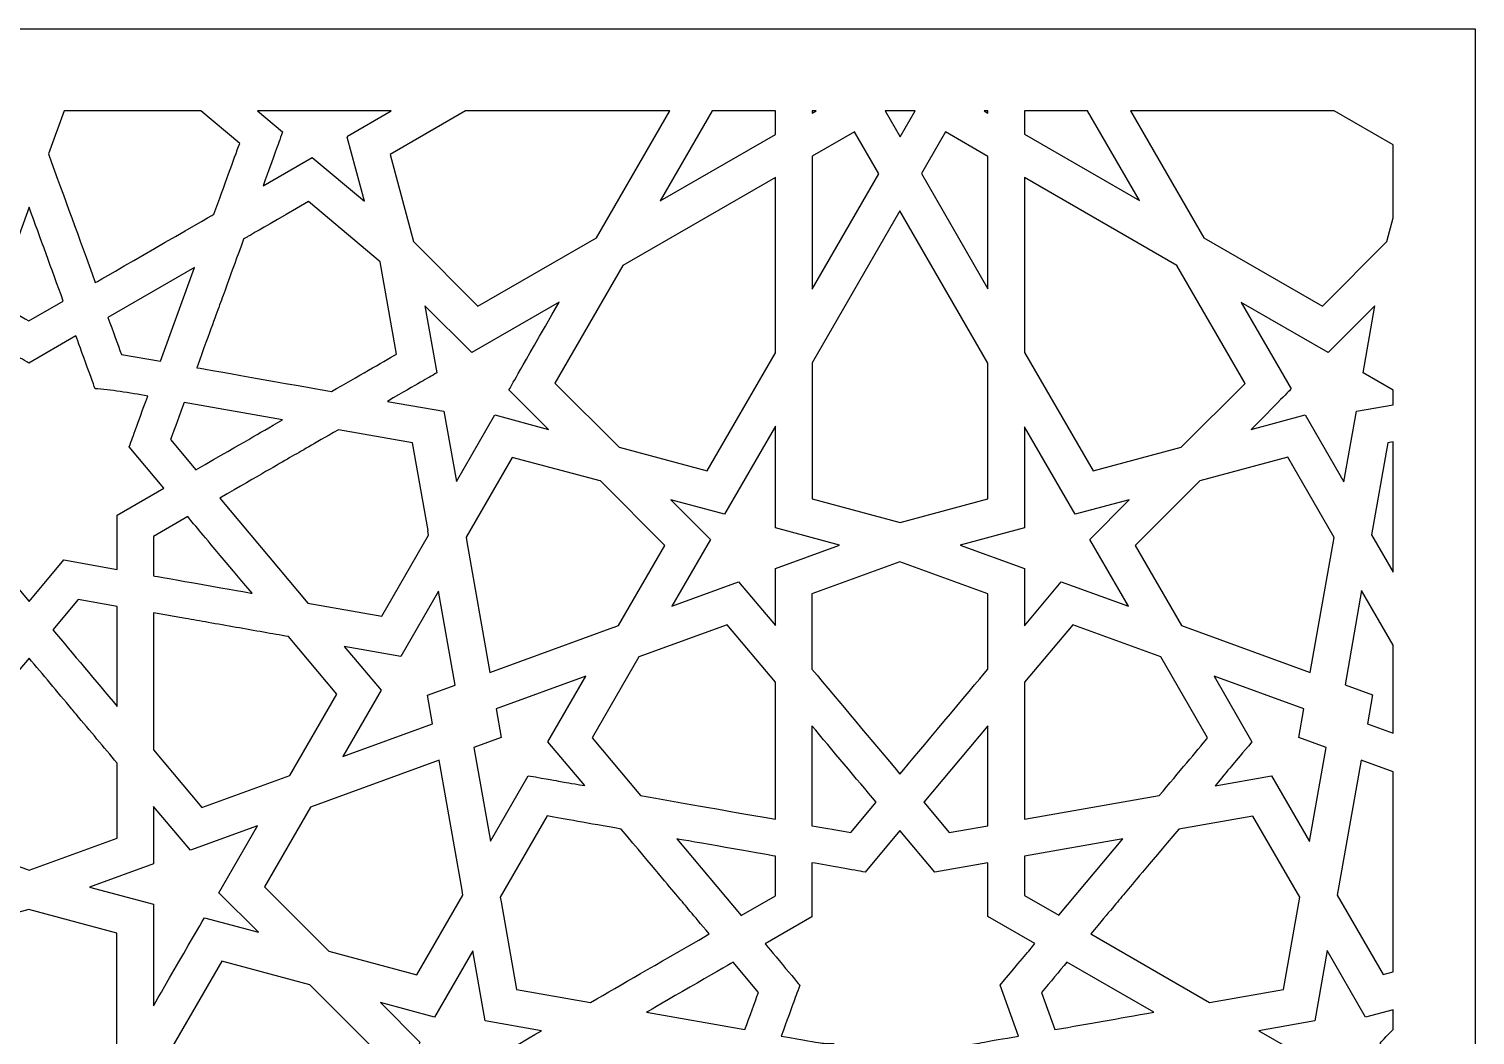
# Model space of a CAD drawing. Header units: millimetres. Extents: x -64 to 64, y -64 to 64.
# Drawn here: x 0 to 63.5, y 19.3 to 63.5 of the extents above; entities that cross this region are included whole.
import ezdxf

# ---------------------------------------------------------------- set-up
doc = ezdxf.new("R2010")
doc.units = ezdxf.units.MM
doc.header["$MEASUREMENT"] = 0
doc.layers.add('layer 1', color=7, linetype='Continuous')

msp = doc.modelspace()

# ---------------------------------------------------------------- linework, layer by layer
at = {"layer": 'layer 1', "color": 250}
for points, knots in [([(-63.5, 63.5), (-63.5, 63.5), (-63.5, -63.5), (-63.5, -63.5), (-63.5, -63.5), (-63.5, -63.5), (63.5, -63.5), (63.5, -63.5), (63.5, -63.5), (63.5, -63.5), (63.5, 63.5), (63.5, 63.5), (63.5, 63.5), (63.5, 63.5), (-63.5, 63.5), (-63.5, 63.5)], [0, 0, 0, 0, 0.2, 0.2, 0.2, 0.2, 0.4, 0.4, 0.4, 0.4, 0.6, 0.6, 0.6, 0.6, 1, 1, 1, 1]), ([(7.5276, 59.9003), (7.5276, 59.9003), (9.2361, 58.4666), (9.2361, 58.4666), (9.2361, 58.4666), (8.9757, 57.7494), (8.5721, 56.6431), (8.1044, 55.3604), (8.1044, 55.3604), (7.8744, 55.226), (3.1298, 52.4877), (2.8949, 52.3522), (2.8949, 52.3522), (2.1343, 54.4421), (1.5843, 55.9523), (0.8371, 58.008), (0.8371, 58.008), (0.8371, 58.008), (1.5254, 59.9003), (1.5254, 59.9003), (1.5254, 59.9003), (1.5254, 59.9003), (7.5276, 59.9003), (7.5276, 59.9003)], [0, 0, 0, 0, 0.1428571, 0.1428571, 0.1428571, 0.1428571, 0.2857143, 0.2857143, 0.2857143, 0.2857143, 0.4285714, 0.4285714, 0.4285714, 0.4285714, 0.5714286, 0.5714286, 0.5714286, 0.5714286, 0.7142857, 0.7142857, 0.7142857, 0.7142857, 1, 1, 1, 1]), ([(15.8923, 59.9003), (15.8923, 59.9003), (13.9728, 58.7922), (13.9728, 58.7922), (13.9728, 58.7922), (13.9728, 58.7922), (13.982, 58.7583), (13.982, 58.7583), (13.982, 58.7583), (13.982, 58.7583), (13.9619, 58.747), (13.9619, 58.747), (13.9619, 58.747), (13.9619, 58.747), (14.7165, 55.9336), (14.7165, 55.9336), (14.7165, 55.9336), (14.7165, 55.9336), (12.4255, 57.8549), (12.4255, 57.8549), (12.4255, 57.8549), (12.4255, 57.8549), (10.2612, 56.606), (10.2612, 56.606), (10.2612, 56.606), (10.7939, 58.0686), (10.8761, 58.2965), (11.1206, 58.9735), (11.1206, 58.9735), (11.1206, 58.9735), (10.0161, 59.9003), (10.0161, 59.9003), (10.0161, 59.9003), (10.0161, 59.9003), (15.8923, 59.9003), (15.8923, 59.9003)], [0, 0, 0, 0, 0.1, 0.1, 0.1, 0.1, 0.2, 0.2, 0.2, 0.2, 0.3, 0.3, 0.3, 0.3, 0.4, 0.4, 0.4, 0.4, 0.5, 0.5, 0.5, 0.5, 0.6, 0.6, 0.6, 0.6, 0.7, 0.7, 0.7, 0.7, 0.8, 0.8, 0.8, 0.8, 1, 1, 1, 1]), ([(28.1273, 59.9003), (28.1273, 59.9003), (24.9093, 54.3267), (24.9093, 54.3267), (24.9093, 54.3267), (24.9093, 54.3267), (19.7041, 51.3218), (19.7041, 51.3218), (19.7041, 51.3218), (19.7041, 51.3218), (16.8741, 54.1532), (16.8741, 54.1532), (16.8741, 54.1532), (16.8741, 54.1532), (15.8457, 57.9868), (15.8457, 57.9868), (15.8457, 57.9868), (15.8457, 57.9868), (19.1604, 59.9003), (19.1604, 59.9003), (19.1604, 59.9003), (19.1604, 59.9003), (28.1273, 59.9003), (28.1273, 59.9003)], [0, 0, 0, 0, 0.1428571, 0.1428571, 0.1428571, 0.1428571, 0.2857143, 0.2857143, 0.2857143, 0.2857143, 0.4285714, 0.4285714, 0.4285714, 0.4285714, 0.5714286, 0.5714286, 0.5714286, 0.5714286, 0.7142857, 0.7142857, 0.7142857, 0.7142857, 1, 1, 1, 1]), ([(32.7695, 59.9003), (32.7695, 59.9003), (32.7695, 58.8641), (32.7695, 58.8641), (32.7695, 58.8641), (32.7695, 58.8641), (27.7033, 55.9396), (27.7033, 55.9396), (27.7033, 55.9396), (27.7033, 55.9396), (29.99, 59.9003), (29.99, 59.9003), (29.99, 59.9003), (29.99, 59.9003), (32.7695, 59.9003), (32.7695, 59.9003)], [0, 0, 0, 0, 0.2, 0.2, 0.2, 0.2, 0.4, 0.4, 0.4, 0.4, 0.6, 0.6, 0.6, 0.6, 1, 1, 1, 1]), ([(34.5648, 59.9003), (34.5648, 59.9003), (34.3807, 59.7941), (34.3807, 59.7941), (34.3807, 59.7941), (34.3807, 59.7941), (34.3807, 59.9003), (34.3807, 59.9003), (34.3807, 59.9003), (34.3807, 59.9003), (34.5648, 59.9003), (34.5648, 59.9003)], [0, 0, 0, 0, 0.25, 0.25, 0.25, 0.25, 0.5, 0.5, 0.5, 0.5, 1, 1, 1, 1]), ([(38.9068, 59.9003), (38.9068, 59.9003), (38.2478, 58.759), (38.2478, 58.759), (38.2478, 58.759), (38.2478, 58.759), (37.5888, 59.9003), (37.5888, 59.9003), (37.5888, 59.9003), (37.5888, 59.9003), (38.9068, 59.9003), (38.9068, 59.9003)], [0, 0, 0, 0, 0.25, 0.25, 0.25, 0.25, 0.5, 0.5, 0.5, 0.5, 1, 1, 1, 1]), ([(42.1044, 59.9003), (42.1044, 59.9003), (42.1044, 59.8004), (42.1044, 59.8004), (42.1044, 59.8004), (42.1044, 59.8004), (41.9308, 59.9003), (41.9308, 59.9003), (41.9308, 59.9003), (41.9308, 59.9003), (42.1044, 59.9003), (42.1044, 59.9003)], [0, 0, 0, 0, 0.25, 0.25, 0.25, 0.25, 0.5, 0.5, 0.5, 0.5, 1, 1, 1, 1]), ([(46.4834, 59.9003), (46.4834, 59.9003), (48.7592, 55.9587), (48.7592, 55.9587), (48.7592, 55.9587), (48.7592, 55.9587), (43.7155, 58.8705), (43.7155, 58.8705), (43.7155, 58.8705), (43.7155, 58.8705), (43.7155, 59.9003), (43.7155, 59.9003), (43.7155, 59.9003), (43.7155, 59.9003), (46.4834, 59.9003), (46.4834, 59.9003)], [0, 0, 0, 0, 0.2, 0.2, 0.2, 0.2, 0.4, 0.4, 0.4, 0.4, 0.6, 0.6, 0.6, 0.6, 1, 1, 1, 1]), ([(59.9006, 55.1921), (59.9006, 55.1921), (59.6219, 54.1532), (59.6219, 54.1532), (59.6219, 54.1532), (59.6219, 54.1532), (56.7919, 51.3218), (56.7919, 51.3218), (56.7919, 51.3218), (56.7919, 51.3218), (51.5863, 54.3267), (51.5863, 54.3267), (51.5863, 54.3267), (51.5863, 54.3267), (48.3687, 59.9003), (48.3687, 59.9003), (48.3687, 59.9003), (48.3687, 59.9003), (57.313, 59.9003), (57.313, 59.9003), (57.313, 59.9003), (57.313, 59.9003), (59.9006, 58.4069), (59.9006, 58.4069), (59.9006, 58.4069), (59.9006, 58.4069), (59.9006, 55.1921), (59.9006, 55.1921)], [0, 0, 0, 0, 0.125, 0.125, 0.125, 0.125, 0.25, 0.25, 0.25, 0.25, 0.375, 0.375, 0.375, 0.375, 0.5, 0.5, 0.5, 0.5, 0.625, 0.625, 0.625, 0.625, 0.75, 0.75, 0.75, 0.75, 1, 1, 1, 1]), ([(37.3052, 57.1267), (37.3052, 57.1267), (34.3807, 52.0605), (34.3807, 52.0605), (34.3807, 52.0605), (34.3807, 52.0605), (34.3807, 57.9074), (34.3807, 57.9074), (34.3807, 57.9074), (34.3807, 57.9074), (36.2359, 58.9781), (36.2359, 58.9781), (36.2359, 58.9781), (36.2359, 58.9781), (37.3052, 57.1267), (37.3052, 57.1267)], [0, 0, 0, 0, 0.2, 0.2, 0.2, 0.2, 0.4, 0.4, 0.4, 0.4, 0.6, 0.6, 0.6, 0.6, 1, 1, 1, 1]), ([(40.2375, 58.9781), (40.2375, 58.9781), (42.1044, 57.9011), (42.1044, 57.9011), (42.1044, 57.9011), (42.1044, 57.9011), (42.1044, 52.0792), (42.1044, 52.0792), (42.1044, 52.0792), (42.1044, 52.0792), (39.1795, 57.1458), (39.1795, 57.1458), (39.1795, 57.1458), (39.1795, 57.1458), (40.2375, 58.9781), (40.2375, 58.9781)], [0, 0, 0, 0, 0.2, 0.2, 0.2, 0.2, 0.4, 0.4, 0.4, 0.4, 0.6, 0.6, 0.6, 0.6, 1, 1, 1, 1]), ([(32.7695, 49.2697), (32.7695, 49.2697), (29.7748, 44.0824), (29.7748, 44.0824), (29.7748, 44.0824), (29.7748, 44.0824), (25.9076, 45.1192), (25.9076, 45.1192), (25.9076, 45.1192), (25.9076, 45.1192), (23.0854, 47.94), (23.0854, 47.94), (23.0854, 47.94), (23.0854, 47.94), (26.0696, 53.1096), (26.0696, 53.1096), (26.0696, 53.1096), (26.0696, 53.1096), (32.7695, 56.9775), (32.7695, 56.9775), (32.7695, 56.9775), (32.7695, 56.9775), (32.7695, 49.2697), (32.7695, 49.2697)], [0, 0, 0, 0, 0.1428571, 0.1428571, 0.1428571, 0.1428571, 0.2857143, 0.2857143, 0.2857143, 0.2857143, 0.4285714, 0.4285714, 0.4285714, 0.4285714, 0.5714286, 0.5714286, 0.5714286, 0.5714286, 0.7142857, 0.7142857, 0.7142857, 0.7142857, 1, 1, 1, 1]), ([(50.588, 45.1192), (50.588, 45.1192), (46.7208, 44.0824), (46.7208, 44.0824), (46.7208, 44.0824), (46.7208, 44.0824), (43.7155, 49.2883), (43.7155, 49.2883), (43.7155, 49.2883), (43.7155, 49.2883), (43.7155, 56.9711), (43.7155, 56.9711), (43.7155, 56.9711), (43.7155, 56.9711), (50.4038, 53.1096), (50.4038, 53.1096), (50.4038, 53.1096), (50.4038, 53.1096), (53.3964, 47.9263), (53.3964, 47.9263), (53.3964, 47.9263), (53.3964, 47.9263), (50.588, 45.1192), (50.588, 45.1192)], [0, 0, 0, 0, 0.1428571, 0.1428571, 0.1428571, 0.1428571, 0.2857143, 0.2857143, 0.2857143, 0.2857143, 0.4285714, 0.4285714, 0.4285714, 0.4285714, 0.5714286, 0.5714286, 0.5714286, 0.5714286, 0.7142857, 0.7142857, 0.7142857, 0.7142857, 1, 1, 1, 1]), ([(12.2551, 55.9096), (12.2551, 55.9096), (15.4086, 53.2649), (15.4086, 53.2649), (15.4086, 53.2649), (15.4086, 53.2649), (16.123, 49.2118), (16.123, 49.2118), (16.123, 49.2118), (15.4647, 48.8315), (14.4498, 48.2459), (13.2747, 47.5679), (13.2747, 47.5679), (12.6171, 47.6839), (7.886, 48.5189), (7.3533, 48.6131), (7.3533, 48.6131), (7.3533, 48.6131), (7.3533, 48.6135), (7.3533, 48.6135), (7.3533, 48.6135), (7.3533, 48.6135), (7.3526, 48.6135), (7.3526, 48.6135), (7.3526, 48.6135), (8.6261, 52.113), (8.1707, 50.8621), (9.4096, 54.2667), (9.4096, 54.2667), (9.6312, 54.3959), (9.2551, 54.1786), (12.2551, 55.9096)], [0, 0, 0, 0, 0.1111111, 0.1111111, 0.1111111, 0.1111111, 0.2222222, 0.2222222, 0.2222222, 0.2222222, 0.3333333, 0.3333333, 0.3333333, 0.3333333, 0.4444444, 0.4444444, 0.4444444, 0.4444444, 0.5555556, 0.5555556, 0.5555556, 0.5555556, 0.6666667, 0.6666667, 0.6666667, 0.6666667, 0.7777778, 0.7777778, 0.7777778, 0.7777778, 1, 1, 1, 1]), ([(-1.5208, 51.5295), (-1.5208, 51.5295), (-0.0145, 55.6683), (-0.0145, 55.6683), (-0.0145, 55.6683), (0.5101, 54.2262), (0.9553, 53.0038), (1.488, 51.5401), (1.488, 51.5401), (1.488, 51.5401), (-0.0265, 50.6663), (-0.0265, 50.6663), (-0.0265, 50.6663), (-0.4516, 50.9118), (-0.9585, 51.2046), (-1.5208, 51.5295)], [0, 0, 0, 0, 0.2, 0.2, 0.2, 0.2, 0.4, 0.4, 0.4, 0.4, 0.6, 0.6, 0.6, 0.6, 1, 1, 1, 1]), ([(34.3807, 48.8336), (34.3807, 48.8336), (38.2369, 55.5131), (38.2369, 55.5131), (38.2369, 55.5131), (38.2369, 55.5131), (42.1044, 48.8139), (42.1044, 48.8139), (42.1044, 48.8139), (42.1044, 48.8139), (42.1044, 42.8456), (42.1044, 42.8456), (42.1044, 42.8456), (42.1044, 42.8456), (38.2478, 41.813), (38.2478, 41.813), (38.2478, 41.813), (38.2478, 41.813), (34.3807, 42.8484), (34.3807, 42.8484), (34.3807, 42.8484), (34.3807, 42.8484), (34.3807, 48.8336), (34.3807, 48.8336)], [0, 0, 0, 0, 0.1428571, 0.1428571, 0.1428571, 0.1428571, 0.2857143, 0.2857143, 0.2857143, 0.2857143, 0.4285714, 0.4285714, 0.4285714, 0.4285714, 0.5714286, 0.5714286, 0.5714286, 0.5714286, 0.7142857, 0.7142857, 0.7142857, 0.7142857, 1, 1, 1, 1]), ([(3.4509, 50.8258), (3.4509, 50.8258), (7.2538, 53.0211), (7.2538, 53.0211), (7.2538, 53.0211), (7.2538, 53.0211), (5.7527, 48.8957), (5.7527, 48.8957), (5.7527, 48.8957), (5.7527, 48.8957), (4.0421, 49.1966), (4.0421, 49.1966), (4.0421, 49.1966), (3.8731, 49.6637), (3.6812, 50.19), (3.4505, 50.8254), (3.4505, 50.8254), (3.4505, 50.8254), (3.4509, 50.8254), (3.4509, 50.8254), (3.4509, 50.8254), (3.4509, 50.8254), (3.4509, 50.8258), (3.4509, 50.8258)], [0, 0, 0, 0, 0.1428571, 0.1428571, 0.1428571, 0.1428571, 0.2857143, 0.2857143, 0.2857143, 0.2857143, 0.4285714, 0.4285714, 0.4285714, 0.4285714, 0.5714286, 0.5714286, 0.5714286, 0.5714286, 0.7142857, 0.7142857, 0.7142857, 0.7142857, 1, 1, 1, 1]), ([(17.3736, 51.333), (17.3736, 51.333), (19.4292, 49.276), (19.4292, 49.276), (19.4292, 49.276), (19.4292, 49.276), (23.2756, 51.4967), (23.2756, 51.4967), (23.2756, 51.4967), (21.4401, 48.3073), (21.3106, 48.0723), (21.0651, 47.6402), (21.0651, 47.6402), (21.0651, 47.6402), (22.8036, 45.9031), (22.8036, 45.9031), (22.8036, 45.9031), (22.8036, 45.9031), (20.4407, 46.5367), (20.4407, 46.5367), (20.4407, 46.5367), (20.4407, 46.5367), (18.753, 43.6132), (18.753, 43.6132), (18.753, 43.6132), (18.753, 43.6132), (18.2079, 46.6979), (18.2079, 46.6979), (18.2079, 46.6979), (18.2079, 46.6979), (15.7261, 47.1353), (15.7261, 47.1353), (15.7261, 47.1353), (17.1619, 47.964), (17.4477, 48.1295), (17.8925, 48.3866), (17.8925, 48.3866), (17.8925, 48.3866), (17.3736, 51.333), (17.3736, 51.333)], [0, 0, 0, 0, 0.0909091, 0.0909091, 0.0909091, 0.0909091, 0.1818182, 0.1818182, 0.1818182, 0.1818182, 0.2727273, 0.2727273, 0.2727273, 0.2727273, 0.3636364, 0.3636364, 0.3636364, 0.3636364, 0.4545455, 0.4545455, 0.4545455, 0.4545455, 0.5454545, 0.5454545, 0.5454545, 0.5454545, 0.6363636, 0.6363636, 0.6363636, 0.6363636, 0.7272727, 0.7272727, 0.7272727, 0.7272727, 0.8181818, 0.8181818, 0.8181818, 0.8181818, 1, 1, 1, 1]), ([(59.9006, 46.9826), (59.9006, 46.9826), (58.2877, 46.6983), (58.2877, 46.6983), (58.2877, 46.6983), (58.2877, 46.6983), (57.7409, 43.6005), (57.7409, 43.6005), (57.7409, 43.6005), (57.7409, 43.6005), (56.044, 46.5395), (56.044, 46.5395), (56.044, 46.5395), (56.044, 46.5395), (53.6702, 45.9027), (53.6702, 45.9027), (53.6702, 45.9027), (55.063, 47.3057), (55.4196, 47.6857), (55.42, 47.686), (55.42, 47.686), (55.42, 47.686), (53.2313, 51.4773), (53.2313, 51.4773), (53.2313, 51.4773), (53.2313, 51.4773), (57.0442, 49.276), (57.0442, 49.276), (57.0442, 49.276), (57.0442, 49.276), (59.1005, 51.3334), (59.1005, 51.3334), (59.1005, 51.3334), (59.1005, 51.3334), (58.5812, 48.3859), (58.5812, 48.3859), (58.5812, 48.3859), (58.5812, 48.3859), (59.9006, 47.6246), (59.9006, 47.6246), (59.9006, 47.6246), (59.9006, 47.6246), (59.9006, 46.9826), (59.9006, 46.9826)], [0, 0, 0, 0, 0.0833333, 0.0833333, 0.0833333, 0.0833333, 0.1666667, 0.1666667, 0.1666667, 0.1666667, 0.25, 0.25, 0.25, 0.25, 0.3333333, 0.3333333, 0.3333333, 0.3333333, 0.4166667, 0.4166667, 0.4166667, 0.4166667, 0.5, 0.5, 0.5, 0.5, 0.5833333, 0.5833333, 0.5833333, 0.5833333, 0.6666667, 0.6666667, 0.6666667, 0.6666667, 0.75, 0.75, 0.75, 0.75, 0.8333333, 0.8333333, 0.8333333, 0.8333333, 1, 1, 1, 1]), ([(-0.0261, 48.8199), (-0.0261, 48.8199), (2.0433, 50.0137), (2.0433, 50.0137), (2.0433, 50.0137), (2.044, 50.0122), (2.8868, 47.6906), (2.8875, 47.6892), (2.8875, 47.6892), (3.5302, 47.6451), (4.4115, 47.5086), (5.1968, 47.3689), (5.1968, 47.3689), (4.7075, 46.0262), (4.5935, 45.7122), (4.3836, 45.1351), (4.3836, 45.1351), (4.3836, 45.1351), (5.9094, 43.3162), (5.9094, 43.3162), (5.9094, 43.3162), (5.9094, 43.3162), (5.9094, 43.3158), (5.9094, 43.3158), (5.9094, 43.3158), (5.9094, 43.3158), (3.8534, 42.1277), (3.8534, 42.1277), (3.8534, 42.1277), (3.8534, 41.9213), (3.8534, 40.1846), (3.8534, 39.7503), (3.8534, 39.7503), (3.8534, 39.7503), (1.5141, 40.1648), (1.5141, 40.1648), (1.5141, 40.1648), (1.5141, 40.1648), (-0.0155, 38.3431), (-0.0155, 38.3431), (-0.0155, 38.3431), (-0.0155, 38.3431), (-1.5416, 40.1645), (-1.5416, 40.1645), (-1.5416, 40.1645), (-1.5416, 40.1645), (-3.8816, 39.7517), (-3.8816, 39.7517), (-3.8816, 39.7517), (-3.8816, 39.7517), (-3.8816, 42.1139), (-3.8816, 42.1139), (-3.8816, 42.1139), (-3.8816, 42.1139), (-5.9471, 43.3066), (-5.9471, 43.3066), (-5.9471, 43.3066), (-5.5577, 43.772), (-5.4635, 43.8838), (-4.414, 45.1351), (-4.414, 45.1351), (-4.414, 45.1351), (-5.2261, 47.3685), (-5.2261, 47.3685), (-5.2261, 47.3685), (-3.9949, 47.5844), (-3.2364, 47.7195), (-2.8836, 47.782), (-2.8836, 47.782), (-2.8836, 47.782), (-2.0761, 50.0027), (-2.0761, 50.0027), (-2.0761, 50.0027), (-0.992, 49.3762), (-0.5253, 49.1074), (-0.0261, 48.8199)], [0, 0, 0, 0, 0.05, 0.05, 0.05, 0.05, 0.1, 0.1, 0.1, 0.1, 0.15, 0.15, 0.15, 0.15, 0.2, 0.2, 0.2, 0.2, 0.25, 0.25, 0.25, 0.25, 0.3, 0.3, 0.3, 0.3, 0.35, 0.35, 0.35, 0.35, 0.4, 0.4, 0.4, 0.4, 0.45, 0.45, 0.45, 0.45, 0.5, 0.5, 0.5, 0.5, 0.55, 0.55, 0.55, 0.55, 0.6, 0.6, 0.6, 0.6, 0.65, 0.65, 0.65, 0.65, 0.7, 0.7, 0.7, 0.7, 0.75, 0.75, 0.75, 0.75, 0.8, 0.8, 0.8, 0.8, 0.85, 0.85, 0.85, 0.85, 0.9, 0.9, 0.9, 0.9, 1, 1, 1, 1]), ([(11.1206, 46.3236), (9.9254, 45.6332), (9.6143, 45.4544), (7.3166, 44.1283), (7.3166, 44.1283), (7.3166, 44.1283), (6.2025, 45.4558), (6.2025, 45.4558), (6.2025, 45.4558), (6.3945, 45.9832), (6.6089, 46.572), (6.7966, 47.087), (6.7966, 47.087), (6.7966, 47.087), (11.1206, 46.3236), (11.1206, 46.3236)], [0, 0, 0, 0, 0.2, 0.2, 0.2, 0.2, 0.4, 0.4, 0.4, 0.4, 0.6, 0.6, 0.6, 0.6, 1, 1, 1, 1]), ([(17.5366, 41.2524), (17.5366, 41.2524), (15.4834, 37.6992), (15.4834, 37.6992), (15.4834, 37.6992), (15.4834, 37.6992), (12.2301, 38.2722), (12.2301, 38.2722), (12.2301, 38.2722), (12.2301, 38.2722), (8.3605, 42.8833), (8.3605, 42.8833), (8.3605, 42.8833), (11.9973, 44.9823), (11.2085, 44.5266), (13.5703, 45.8911), (13.5703, 45.8911), (13.5703, 45.8911), (16.8271, 45.3168), (16.8271, 45.3168), (16.8271, 45.3168), (16.8271, 45.3168), (17.5087, 41.4588), (17.5087, 41.4588), (17.5087, 41.4588), (17.5087, 41.4588), (17.5024, 41.4475), (17.5024, 41.4475), (17.5024, 41.4475), (17.5024, 41.4475), (17.5366, 41.2524), (17.5366, 41.2524)], [0, 0, 0, 0, 0.1111111, 0.1111111, 0.1111111, 0.1111111, 0.2222222, 0.2222222, 0.2222222, 0.2222222, 0.3333333, 0.3333333, 0.3333333, 0.3333333, 0.4444444, 0.4444444, 0.4444444, 0.4444444, 0.5555556, 0.5555556, 0.5555556, 0.5555556, 0.6666667, 0.6666667, 0.6666667, 0.6666667, 0.7777778, 0.7777778, 0.7777778, 0.7777778, 1, 1, 1, 1]), ([(35.584, 40.8213), (35.584, 40.8213), (32.7685, 39.7958), (32.7685, 39.7958), (32.7685, 39.7958), (32.7685, 39.7958), (32.7685, 37.2801), (32.7685, 37.2801), (32.7685, 37.2801), (32.7685, 37.2801), (31.1513, 39.2074), (31.1513, 39.2074), (31.1513, 39.2074), (31.1513, 39.2074), (28.2198, 38.1413), (28.2198, 38.1413), (28.2198, 38.1413), (28.2198, 38.1413), (29.9103, 41.0693), (29.9103, 41.0693), (29.9103, 41.0693), (29.9103, 41.0693), (28.1721, 42.8071), (28.1721, 42.8071), (28.1721, 42.8071), (28.1721, 42.8071), (30.5354, 42.1732), (30.5354, 42.1732), (30.5354, 42.1732), (30.5354, 42.1732), (32.7695, 46.0428), (32.7695, 46.0428), (32.7695, 46.0428), (32.7695, 46.0428), (32.7695, 41.5752), (32.7695, 41.5752), (32.7695, 41.5752), (32.7695, 41.5752), (35.584, 40.8213), (35.584, 40.8213)], [0, 0, 0, 0, 0.0909091, 0.0909091, 0.0909091, 0.0909091, 0.1818182, 0.1818182, 0.1818182, 0.1818182, 0.2727273, 0.2727273, 0.2727273, 0.2727273, 0.3636364, 0.3636364, 0.3636364, 0.3636364, 0.4545455, 0.4545455, 0.4545455, 0.4545455, 0.5454545, 0.5454545, 0.5454545, 0.5454545, 0.6363636, 0.6363636, 0.6363636, 0.6363636, 0.7272727, 0.7272727, 0.7272727, 0.7272727, 0.8181818, 0.8181818, 0.8181818, 0.8181818, 1, 1, 1, 1]), ([(43.7042, 41.6175), (43.7042, 41.6175), (43.7155, 41.6207), (43.7155, 41.6207), (43.7155, 41.6207), (43.7155, 41.6207), (43.7155, 46.023), (43.7155, 46.023), (43.7155, 46.023), (43.7155, 46.023), (45.938, 42.1732), (45.938, 42.1732), (45.938, 42.1732), (45.938, 42.1732), (48.3129, 42.8099), (48.3129, 42.8099), (48.3129, 42.8099), (48.3129, 42.8099), (46.5744, 41.0722), (46.5744, 41.0722), (46.5744, 41.0722), (46.5744, 41.0722), (48.2699, 38.1353), (48.2699, 38.1353), (48.2699, 38.1353), (48.2699, 38.1353), (45.3221, 39.2074), (45.3221, 39.2074), (45.3221, 39.2074), (45.3221, 39.2074), (43.7032, 37.278), (43.7032, 37.278), (43.7032, 37.278), (43.7032, 37.5934), (43.7032, 39.4808), (43.7032, 39.7958), (43.7032, 39.7958), (43.7032, 39.7958), (40.8884, 40.821), (40.8884, 40.821), (40.8884, 40.821), (40.8884, 40.821), (43.7042, 41.5752), (43.7042, 41.5752), (43.7042, 41.5752), (43.7042, 41.5752), (43.7042, 41.6175), (43.7042, 41.6175)], [0, 0, 0, 0, 0.0769231, 0.0769231, 0.0769231, 0.0769231, 0.1538462, 0.1538462, 0.1538462, 0.1538462, 0.2307692, 0.2307692, 0.2307692, 0.2307692, 0.3076923, 0.3076923, 0.3076923, 0.3076923, 0.3846154, 0.3846154, 0.3846154, 0.3846154, 0.4615385, 0.4615385, 0.4615385, 0.4615385, 0.5384615, 0.5384615, 0.5384615, 0.5384615, 0.6153846, 0.6153846, 0.6153846, 0.6153846, 0.6923077, 0.6923077, 0.6923077, 0.6923077, 0.7692308, 0.7692308, 0.7692308, 0.7692308, 0.8461538, 0.8461538, 0.8461538, 0.8461538, 1, 1, 1, 1]), ([(59.9006, 39.624), (59.9006, 39.624), (58.9527, 41.2637), (58.9527, 41.2637), (58.9527, 41.2637), (58.9527, 41.2637), (59.6685, 45.3171), (59.6685, 45.3171), (59.6685, 45.3171), (59.6685, 45.3171), (59.9006, 45.3581), (59.9006, 45.3581), (59.9006, 45.3581), (59.9006, 45.3581), (59.9006, 39.624), (59.9006, 39.624)], [0, 0, 0, 0, 0.2, 0.2, 0.2, 0.2, 0.4, 0.4, 0.4, 0.4, 0.6, 0.6, 0.6, 0.6, 1, 1, 1, 1]), ([(25.8819, 37.2911), (25.8819, 37.2911), (25.6819, 37.2184), (25.6819, 37.2184), (25.6819, 37.2184), (25.6819, 37.2184), (25.678, 37.2114), (25.678, 37.2114), (25.678, 37.2114), (25.678, 37.2114), (20.2233, 35.2256), (20.2233, 35.2256), (20.2233, 35.2256), (20.2233, 35.2256), (19.2133, 40.9568), (19.2133, 40.9568), (19.2133, 40.9568), (19.2133, 40.9568), (19.22, 40.9681), (19.22, 40.9681), (19.22, 40.9681), (19.22, 40.9681), (19.1855, 41.1632), (19.1855, 41.1632), (19.1855, 41.1632), (19.1855, 41.1632), (21.2122, 44.6737), (21.2122, 44.6737), (21.2122, 44.6737), (21.2122, 44.6737), (25.0684, 43.6397), (25.0684, 43.6397), (25.0684, 43.6397), (25.0684, 43.6397), (25.0684, 43.6393), (25.0684, 43.6393), (25.0684, 43.6393), (25.0684, 43.6393), (25.0797, 43.6365), (25.0797, 43.6365), (25.0797, 43.6365), (25.0797, 43.6365), (27.9111, 40.8062), (27.9111, 40.8062), (27.9111, 40.8062), (27.9111, 40.8062), (25.8819, 37.2911), (25.8819, 37.2911)], [0, 0, 0, 0, 0.0769231, 0.0769231, 0.0769231, 0.0769231, 0.1538462, 0.1538462, 0.1538462, 0.1538462, 0.2307692, 0.2307692, 0.2307692, 0.2307692, 0.3076923, 0.3076923, 0.3076923, 0.3076923, 0.3846154, 0.3846154, 0.3846154, 0.3846154, 0.4615385, 0.4615385, 0.4615385, 0.4615385, 0.5384615, 0.5384615, 0.5384615, 0.5384615, 0.6153846, 0.6153846, 0.6153846, 0.6153846, 0.6923077, 0.6923077, 0.6923077, 0.6923077, 0.7692308, 0.7692308, 0.7692308, 0.7692308, 0.8461538, 0.8461538, 0.8461538, 0.8461538, 1, 1, 1, 1]), ([(56.2614, 35.2287), (56.2614, 35.2287), (50.6067, 37.2872), (50.6067, 37.2872), (50.6067, 37.2872), (50.6067, 37.2872), (48.5736, 40.809), (48.5736, 40.809), (48.5736, 40.809), (48.5736, 40.809), (51.405, 43.6393), (51.405, 43.6393), (51.405, 43.6393), (51.405, 43.6393), (55.2725, 44.6761), (55.2725, 44.6761), (55.2725, 44.6761), (55.2725, 44.6761), (57.3056, 41.1547), (57.3056, 41.1547), (57.3056, 41.1547), (57.3056, 41.1547), (56.2614, 35.2287), (56.2614, 35.2287)], [0, 0, 0, 0, 0.1428571, 0.1428571, 0.1428571, 0.1428571, 0.2857143, 0.2857143, 0.2857143, 0.2857143, 0.4285714, 0.4285714, 0.4285714, 0.4285714, 0.5714286, 0.5714286, 0.5714286, 0.5714286, 0.7142857, 0.7142857, 0.7142857, 0.7142857, 1, 1, 1, 1]), ([(9.7779, 38.705), (9.7614, 38.7078), (5.4772, 39.4631), (5.4532, 39.4677), (5.4532, 39.4677), (5.4532, 39.4677), (5.4532, 41.2041), (5.4532, 41.2041), (5.4532, 41.2041), (5.4532, 41.2041), (6.9536, 42.0712), (6.9536, 42.0712), (6.9536, 42.0712), (7.8034, 41.0584), (7.233, 41.7382), (9.7779, 38.705)], [0, 0, 0, 0, 0.2, 0.2, 0.2, 0.2, 0.4, 0.4, 0.4, 0.4, 0.6, 0.6, 0.6, 0.6, 1, 1, 1, 1]), ([(38.2372, 30.7615), (37.0463, 32.1793), (35.5632, 33.9482), (34.3683, 35.3734), (34.3683, 35.3734), (34.3683, 35.3734), (34.3683, 38.6761), (34.3683, 38.6761), (34.3683, 38.6761), (34.3683, 38.6761), (38.2358, 40.0847), (38.2358, 40.0847), (38.2358, 40.0847), (38.2358, 40.0847), (42.1033, 38.6761), (42.1033, 38.6761), (42.1033, 38.6761), (42.1033, 38.0725), (42.1033, 35.6581), (42.1033, 35.3716), (42.1033, 35.3716), (41.3068, 34.4216), (39.0338, 31.7115), (38.2372, 30.7615)], [0, 0, 0, 0, 0.1428571, 0.1428571, 0.1428571, 0.1428571, 0.2857143, 0.2857143, 0.2857143, 0.2857143, 0.4285714, 0.4285714, 0.4285714, 0.4285714, 0.5714286, 0.5714286, 0.5714286, 0.5714286, 0.7142857, 0.7142857, 0.7142857, 0.7142857, 1, 1, 1, 1]), ([(17.4893, 34.2311), (17.4893, 34.2311), (17.7126, 32.9657), (17.7126, 32.9657), (17.7126, 32.9657), (17.7126, 32.9657), (13.7703, 31.5313), (13.7703, 31.5313), (13.7703, 31.5313), (13.7703, 31.5313), (15.4467, 34.4382), (15.4467, 34.4382), (15.4467, 34.4382), (15.4467, 34.4382), (13.8289, 36.3661), (13.8289, 36.3661), (13.8289, 36.3661), (13.8289, 36.3661), (16.3086, 35.9297), (16.3086, 35.9297), (16.3086, 35.9297), (16.3086, 35.9297), (17.9684, 38.8024), (17.9684, 38.8024), (17.9684, 38.8024), (17.9684, 38.8024), (18.6969, 34.6703), (18.6969, 34.6703), (18.6969, 34.6703), (18.6969, 34.6703), (17.4893, 34.2311), (17.4893, 34.2311)], [0, 0, 0, 0, 0.1111111, 0.1111111, 0.1111111, 0.1111111, 0.2222222, 0.2222222, 0.2222222, 0.2222222, 0.3333333, 0.3333333, 0.3333333, 0.3333333, 0.4444444, 0.4444444, 0.4444444, 0.4444444, 0.5555556, 0.5555556, 0.5555556, 0.5555556, 0.6666667, 0.6666667, 0.6666667, 0.6666667, 0.7777778, 0.7777778, 0.7777778, 0.7777778, 1, 1, 1, 1]), ([(59.9006, 32.5582), (59.9006, 32.5582), (58.7717, 32.9688), (58.7717, 32.9688), (58.7717, 32.9688), (58.7717, 32.9688), (58.995, 34.2339), (58.995, 34.2339), (58.995, 34.2339), (58.995, 34.2339), (57.7878, 34.6731), (57.7878, 34.6731), (57.7878, 34.6731), (57.7878, 34.6731), (58.5184, 38.8183), (58.5184, 38.8183), (58.5184, 38.8183), (58.5184, 38.8183), (59.9006, 36.4261), (59.9006, 36.4261), (59.9006, 36.4261), (59.9006, 36.4261), (59.9006, 32.5582), (59.9006, 32.5582)], [0, 0, 0, 0, 0.1428571, 0.1428571, 0.1428571, 0.1428571, 0.2857143, 0.2857143, 0.2857143, 0.2857143, 0.4285714, 0.4285714, 0.4285714, 0.4285714, 0.5714286, 0.5714286, 0.5714286, 0.5714286, 0.7142857, 0.7142857, 0.7142857, 0.7142857, 1, 1, 1, 1]), ([(3.8534, 33.7326), (2.9023, 34.8668), (1.9149, 36.0437), (1.0287, 37.0988), (1.0287, 37.0988), (1.0287, 37.0988), (2.1449, 38.4281), (2.1449, 38.4281), (2.1449, 38.4281), (2.1449, 38.4281), (3.8534, 38.125), (3.8534, 38.125), (3.8534, 38.125), (3.8534, 38.125), (3.8534, 33.7326), (3.8534, 33.7326)], [0, 0, 0, 0, 0.2, 0.2, 0.2, 0.2, 0.4, 0.4, 0.4, 0.4, 0.6, 0.6, 0.6, 0.6, 1, 1, 1, 1]), ([(6.8517, 37.5966), (7.1826, 37.538), (7.518, 37.4791), (7.8542, 37.4198), (7.8542, 37.4198), (8.6688, 37.2763), (9.4894, 37.1316), (10.2828, 36.9912), (10.2828, 36.9912), (10.6557, 36.9256), (11.0222, 36.8607), (11.3785, 36.7975), (11.3785, 36.7975), (11.3785, 36.7975), (13.5015, 34.2674), (13.5015, 34.2674), (13.5015, 34.2674), (13.5015, 34.2674), (11.4448, 30.7012), (11.4448, 30.7012), (11.4448, 30.7012), (11.4448, 30.7012), (7.5759, 29.2943), (7.5759, 29.2943), (7.5759, 29.2943), (7.5759, 29.2943), (5.4532, 31.8244), (5.4532, 31.8244), (5.4532, 31.8244), (5.4532, 31.8244), (5.4532, 37.8432), (5.4532, 37.8432), (5.4532, 37.8432), (5.4532, 37.8432), (6.8517, 37.5966), (6.8517, 37.5966)], [0, 0, 0, 0, 0.1, 0.1, 0.1, 0.1, 0.2, 0.2, 0.2, 0.2, 0.3, 0.3, 0.3, 0.3, 0.4, 0.4, 0.4, 0.4, 0.5, 0.5, 0.5, 0.5, 0.6, 0.6, 0.6, 0.6, 0.7, 0.7, 0.7, 0.7, 0.8, 0.8, 0.8, 0.8, 1, 1, 1, 1]), ([(32.7685, 28.7729), (30.0789, 29.247), (28.6607, 29.4965), (26.8432, 29.8182), (26.8432, 29.8182), (26.8432, 29.8182), (24.7202, 32.3483), (24.7202, 32.3483), (24.7202, 32.3483), (24.7202, 32.3483), (26.7727, 35.9075), (26.7727, 35.9075), (26.7727, 35.9075), (26.7727, 35.9075), (26.9723, 35.9802), (26.9723, 35.9802), (26.9723, 35.9802), (26.9723, 35.9802), (26.9759, 35.9869), (26.9759, 35.9869), (26.9759, 35.9869), (26.9759, 35.9869), (30.6458, 37.3211), (30.6458, 37.3211), (30.6458, 37.3211), (30.6458, 37.3211), (32.7685, 34.7913), (32.7685, 34.7913), (32.7685, 34.7913), (32.7685, 34.0378), (32.7685, 29.5261), (32.7685, 28.7729)], [0, 0, 0, 0, 0.1111111, 0.1111111, 0.1111111, 0.1111111, 0.2222222, 0.2222222, 0.2222222, 0.2222222, 0.3333333, 0.3333333, 0.3333333, 0.3333333, 0.4444444, 0.4444444, 0.4444444, 0.4444444, 0.5555556, 0.5555556, 0.5555556, 0.5555556, 0.6666667, 0.6666667, 0.6666667, 0.6666667, 0.7777778, 0.7777778, 0.7777778, 0.7777778, 1, 1, 1, 1]), ([(43.7032, 28.7708), (43.7032, 28.7708), (43.7032, 34.7895), (43.7032, 34.7895), (43.7032, 34.7895), (43.7032, 34.7895), (45.828, 37.3211), (45.828, 37.3211), (45.828, 37.3211), (45.828, 37.3211), (49.6969, 35.9142), (49.6969, 35.9142), (49.6969, 35.9142), (49.6969, 35.9142), (51.7536, 32.3483), (51.7536, 32.3483), (51.7536, 32.3483), (51.2632, 31.7638), (50.5068, 30.8624), (49.6305, 29.8164), (49.6305, 29.8164), (49.6305, 29.8164), (43.7032, 28.7708), (43.7032, 28.7708)], [0, 0, 0, 0, 0.1428571, 0.1428571, 0.1428571, 0.1428571, 0.2857143, 0.2857143, 0.2857143, 0.2857143, 0.4285714, 0.4285714, 0.4285714, 0.4285714, 0.5714286, 0.5714286, 0.5714286, 0.5714286, 0.7142857, 0.7142857, 0.7142857, 0.7142857, 1, 1, 1, 1]), ([(-0.9934, 34.6886), (-0.9934, 34.6886), (-0.0155, 35.8542), (-0.0155, 35.8542), (-0.0155, 35.8542), (0.5835, 35.1413), (1.2234, 34.3785), (1.8634, 33.6155), (1.8634, 33.6155), (1.9251, 33.5421), (1.9865, 33.4687), (2.0482, 33.3954), (2.0482, 33.3954), (2.6656, 32.6591), (3.2798, 31.9264), (3.8534, 31.2424), (3.8534, 31.2424), (3.8534, 31.2424), (3.8534, 27.9396), (3.8534, 27.9396), (3.8534, 27.9396), (3.8534, 27.9396), (-0.0141, 26.531), (-0.0141, 26.531), (-0.0141, 26.531), (-0.0141, 26.531), (-3.8816, 27.9396), (-3.8816, 27.9396), (-3.8816, 27.9396), (-3.8816, 27.9396), (-3.8816, 31.2441), (-3.8816, 31.2441), (-3.8816, 31.2441), (-3.8816, 31.2441), (-0.9934, 34.6886), (-0.9934, 34.6886)], [0, 0, 0, 0, 0.1, 0.1, 0.1, 0.1, 0.2, 0.2, 0.2, 0.2, 0.3, 0.3, 0.3, 0.3, 0.4, 0.4, 0.4, 0.4, 0.5, 0.5, 0.5, 0.5, 0.6, 0.6, 0.6, 0.6, 0.7, 0.7, 0.7, 0.7, 0.8, 0.8, 0.8, 0.8, 1, 1, 1, 1]), ([(20.5056, 33.6257), (20.5056, 33.6257), (24.4352, 35.0566), (24.4352, 35.0566), (24.4352, 35.0566), (24.4352, 35.0566), (22.775, 32.1776), (22.775, 32.1776), (22.775, 32.1776), (22.775, 32.1776), (24.3928, 30.2493), (24.3928, 30.2493), (24.3928, 30.2493), (23.0339, 30.4888), (23.731, 30.3661), (21.9131, 30.686), (21.9131, 30.686), (21.9131, 30.686), (20.248, 27.8045), (20.248, 27.8045), (20.248, 27.8045), (20.248, 27.8045), (19.5217, 31.9215), (19.5217, 31.9215), (19.5217, 31.9215), (19.5217, 31.9215), (20.7289, 32.3607), (20.7289, 32.3607), (20.7289, 32.3607), (20.7289, 32.3607), (20.5056, 33.6257), (20.5056, 33.6257)], [0, 0, 0, 0, 0.1111111, 0.1111111, 0.1111111, 0.1111111, 0.2222222, 0.2222222, 0.2222222, 0.2222222, 0.3333333, 0.3333333, 0.3333333, 0.3333333, 0.4444444, 0.4444444, 0.4444444, 0.4444444, 0.5555556, 0.5555556, 0.5555556, 0.5555556, 0.6666667, 0.6666667, 0.6666667, 0.6666667, 0.7777778, 0.7777778, 0.7777778, 0.7777778, 1, 1, 1, 1]), ([(54.5603, 30.6864), (54.5603, 30.6864), (52.0802, 30.2489), (52.0802, 30.2489), (52.0802, 30.2489), (52.9241, 31.2547), (52.7932, 31.0981), (53.6988, 32.1776), (53.6988, 32.1776), (53.6988, 32.1776), (52.0333, 35.0651), (52.0333, 35.0651), (52.0333, 35.0651), (52.0333, 35.0651), (55.9791, 33.6289), (55.9791, 33.6289), (55.9791, 33.6289), (55.9791, 33.6289), (55.7558, 32.3635), (55.7558, 32.3635), (55.7558, 32.3635), (55.7558, 32.3635), (56.963, 31.9246), (56.963, 31.9246), (56.963, 31.9246), (56.963, 31.9246), (56.2335, 27.7904), (56.2335, 27.7904), (56.2335, 27.7904), (56.2335, 27.7904), (54.5603, 30.6864), (54.5603, 30.6864)], [0, 0, 0, 0, 0.1111111, 0.1111111, 0.1111111, 0.1111111, 0.2222222, 0.2222222, 0.2222222, 0.2222222, 0.3333333, 0.3333333, 0.3333333, 0.3333333, 0.4444444, 0.4444444, 0.4444444, 0.4444444, 0.5555556, 0.5555556, 0.5555556, 0.5555556, 0.6666667, 0.6666667, 0.6666667, 0.6666667, 0.7777778, 0.7777778, 0.7777778, 0.7777778, 1, 1, 1, 1]), ([(37.193, 29.5169), (37.193, 29.5169), (36.0768, 28.1877), (36.0768, 28.1877), (36.0768, 28.1877), (35.1451, 28.3524), (34.8936, 28.3968), (34.3683, 28.49), (34.3683, 28.49), (34.3683, 29.0396), (34.3683, 32.3331), (34.3683, 32.8835), (34.3683, 32.8835), (35.2587, 31.8216), (36.3308, 30.5435), (37.193, 29.5169)], [0, 0, 0, 0, 0.2, 0.2, 0.2, 0.2, 0.4, 0.4, 0.4, 0.4, 0.6, 0.6, 0.6, 0.6, 1, 1, 1, 1]), ([(39.2822, 29.5176), (39.2822, 29.5176), (42.1033, 32.8817), (42.1033, 32.8817), (42.1033, 32.8817), (42.1033, 32.8817), (42.1033, 28.4886), (42.1033, 28.4886), (42.1033, 28.4886), (42.1033, 28.4886), (40.3959, 28.1877), (40.3959, 28.1877), (40.3959, 28.1877), (40.3959, 28.1877), (39.2822, 29.5169), (39.2822, 29.5169), (39.2822, 29.5169), (39.2822, 29.5169), (39.2825, 29.5173), (39.2825, 29.5173), (39.2825, 29.5173), (39.2825, 29.5173), (39.2822, 29.5176), (39.2822, 29.5176)], [0, 0, 0, 0, 0.1428571, 0.1428571, 0.1428571, 0.1428571, 0.2857143, 0.2857143, 0.2857143, 0.2857143, 0.4285714, 0.4285714, 0.4285714, 0.4285714, 0.5714286, 0.5714286, 0.5714286, 0.5714286, 0.7142857, 0.7142857, 0.7142857, 0.7142857, 1, 1, 1, 1]), ([(19.0387, 25.4385), (19.0387, 25.4385), (17.0201, 21.9424), (17.0201, 21.9424), (17.0201, 21.9424), (17.0201, 21.9424), (13.1537, 22.9792), (13.1537, 22.9792), (13.1537, 22.9792), (13.1537, 22.9792), (13.1537, 22.9796), (13.1537, 22.9796), (13.1537, 22.9796), (13.1537, 22.9796), (13.1526, 22.9796), (13.1526, 22.9796), (13.1526, 22.9796), (13.1526, 22.9796), (10.3216, 25.8099), (10.3216, 25.8099), (10.3216, 25.8099), (10.3216, 25.8099), (12.3416, 29.3091), (12.3416, 29.3091), (12.3416, 29.3091), (12.3416, 29.3091), (17.9952, 31.3662), (17.9952, 31.3662), (17.9952, 31.3662), (17.9952, 31.3662), (19.0034, 25.6505), (19.0034, 25.6505), (19.0034, 25.6505), (19.0034, 25.6505), (19.0017, 25.6477), (19.0017, 25.6477), (19.0017, 25.6477), (19.0017, 25.6477), (19.0387, 25.4385), (19.0387, 25.4385)], [0, 0, 0, 0, 0.0909091, 0.0909091, 0.0909091, 0.0909091, 0.1818182, 0.1818182, 0.1818182, 0.1818182, 0.2727273, 0.2727273, 0.2727273, 0.2727273, 0.3636364, 0.3636364, 0.3636364, 0.3636364, 0.4545455, 0.4545455, 0.4545455, 0.4545455, 0.5454545, 0.5454545, 0.5454545, 0.5454545, 0.6363636, 0.6363636, 0.6363636, 0.6363636, 0.7272727, 0.7272727, 0.7272727, 0.7272727, 0.8181818, 0.8181818, 0.8181818, 0.8181818, 1, 1, 1, 1]), ([(59.9006, 22.0624), (59.9006, 22.0624), (59.4646, 21.9452), (59.4646, 21.9452), (59.4646, 21.9452), (59.4646, 21.9452), (57.4442, 25.4445), (57.4442, 25.4445), (57.4442, 25.4445), (57.4442, 25.4445), (58.4895, 31.369), (58.4895, 31.369), (58.4895, 31.369), (58.4895, 31.369), (59.9006, 30.8557), (59.9006, 30.8557), (59.9006, 30.8557), (59.9006, 30.8557), (59.9006, 22.0624), (59.9006, 22.0624)], [0, 0, 0, 0, 0.1666667, 0.1666667, 0.1666667, 0.1666667, 0.3333333, 0.3333333, 0.3333333, 0.3333333, 0.5, 0.5, 0.5, 0.5, 0.6666667, 0.6666667, 0.6666667, 0.6666667, 1, 1, 1, 1]), ([(7.07, 27.4084), (7.07, 27.4084), (10.0154, 28.4794), (10.0154, 28.4794), (10.0154, 28.4794), (10.0154, 28.4794), (8.322, 25.5468), (8.322, 25.5468), (8.322, 25.5468), (8.322, 25.5468), (10.0602, 23.809), (10.0602, 23.809), (10.0602, 23.809), (10.0602, 23.809), (7.6863, 24.4457), (7.6863, 24.4457), (7.6863, 24.4457), (7.6863, 24.4457), (5.4525, 20.5779), (5.4525, 20.5775), (5.4525, 20.5775), (5.4525, 20.5775), (5.4525, 25.0437), (5.4525, 25.0437), (5.4525, 25.0437), (5.4525, 25.0437), (2.6427, 25.7962), (2.6427, 25.7962), (2.6427, 25.7962), (2.6427, 25.7962), (5.4532, 26.8199), (5.4532, 26.8199), (5.4532, 26.8199), (5.4532, 27.1336), (5.4532, 29.0206), (5.4532, 29.3352), (5.4532, 29.3352), (5.4532, 29.3352), (7.07, 27.4084), (7.07, 27.4084)], [0, 0, 0, 0, 0.0909091, 0.0909091, 0.0909091, 0.0909091, 0.1818182, 0.1818182, 0.1818182, 0.1818182, 0.2727273, 0.2727273, 0.2727273, 0.2727273, 0.3636364, 0.3636364, 0.3636364, 0.3636364, 0.4545455, 0.4545455, 0.4545455, 0.4545455, 0.5454545, 0.5454545, 0.5454545, 0.5454545, 0.6363636, 0.6363636, 0.6363636, 0.6363636, 0.7272727, 0.7272727, 0.7272727, 0.7272727, 0.8181818, 0.8181818, 0.8181818, 0.8181818, 1, 1, 1, 1]), ([(20.6802, 25.3548), (20.6802, 25.3548), (22.7379, 28.9165), (22.7379, 28.9165), (22.7379, 28.9165), (23.4887, 28.7842), (24.5184, 28.6025), (25.9916, 28.3439), (25.9916, 28.3439), (28.9599, 24.8063), (28.3362, 25.5496), (29.8609, 23.7321), (29.8609, 23.7321), (27.3089, 22.2592), (26.0981, 21.5611), (24.6514, 20.725), (24.6514, 20.725), (24.6514, 20.725), (21.3942, 21.299), (21.3942, 21.299), (21.3942, 21.299), (21.3942, 21.299), (20.7155, 25.1428), (20.7155, 25.1428), (20.7155, 25.1428), (20.7155, 25.1428), (20.7172, 25.146), (20.7172, 25.146), (20.7172, 25.146), (20.7172, 25.146), (20.6802, 25.3548), (20.6802, 25.3548)], [0, 0, 0, 0, 0.1111111, 0.1111111, 0.1111111, 0.1111111, 0.2222222, 0.2222222, 0.2222222, 0.2222222, 0.3333333, 0.3333333, 0.3333333, 0.3333333, 0.4444444, 0.4444444, 0.4444444, 0.4444444, 0.5555556, 0.5555556, 0.5555556, 0.5555556, 0.6666667, 0.6666667, 0.6666667, 0.6666667, 0.7777778, 0.7777778, 0.7777778, 0.7777778, 1, 1, 1, 1]), ([(46.6189, 23.7416), (48.4131, 25.8784), (47.553, 24.8543), (50.4825, 28.3422), (50.4825, 28.3422), (50.4825, 28.3422), (53.7355, 28.9161), (53.7355, 28.9161), (53.7355, 28.9161), (53.7355, 28.9161), (55.7953, 25.3517), (55.7953, 25.3517), (55.7953, 25.3517), (55.7953, 25.3517), (55.0792, 21.2986), (55.0792, 21.2986), (55.0792, 21.2986), (55.0792, 21.2986), (51.84, 20.7268), (51.84, 20.7268), (51.84, 20.7268), (51.84, 20.7268), (46.6189, 23.7416), (46.6189, 23.7416)], [0, 0, 0, 0, 0.1428571, 0.1428571, 0.1428571, 0.1428571, 0.2857143, 0.2857143, 0.2857143, 0.2857143, 0.4285714, 0.4285714, 0.4285714, 0.4285714, 0.5714286, 0.5714286, 0.5714286, 0.5714286, 0.7142857, 0.7142857, 0.7142857, 0.7142857, 1, 1, 1, 1]), ([(36.7072, 26.4513), (36.7072, 26.4513), (38.2372, 28.2727), (38.2372, 28.2727), (38.2372, 28.2727), (38.2372, 28.2727), (39.7633, 26.4516), (39.7633, 26.4516), (39.7633, 26.4516), (39.7633, 26.4516), (42.1033, 26.864), (42.1033, 26.864), (42.1033, 26.864), (42.1033, 26.6594), (42.1033, 24.9336), (42.1033, 24.5022), (42.1033, 24.5022), (42.1033, 24.5022), (44.1688, 23.3091), (44.1688, 23.3091), (44.1688, 23.3091), (43.8492, 22.9274), (43.7473, 22.8064), (42.6357, 21.4806), (42.6357, 21.4806), (42.6357, 21.4806), (43.4478, 19.2472), (43.4478, 19.2472), (43.4478, 19.2472), (42.012, 18.995), (41.6712, 18.9339), (41.1053, 18.8334), (41.1053, 18.8334), (41.1053, 18.8334), (40.2978, 16.613), (40.2978, 16.613), (40.2978, 16.613), (39.2984, 17.1905), (38.923, 17.4068), (38.2475, 17.7962), (38.2475, 17.7962), (38.2475, 17.7962), (36.1784, 16.6024), (36.1784, 16.6024), (36.1784, 16.6024), (35.4506, 18.6027), (35.7516, 17.78), (35.3342, 18.9265), (35.3342, 18.9265), (34.6989, 18.9265), (35.1585, 18.8708), (33.0249, 19.2469), (33.0249, 19.2469), (33.5513, 20.6915), (33.5816, 20.7758), (33.8381, 21.4806), (33.8381, 21.4806), (33.8377, 21.4813), (32.3123, 23.2996), (32.3123, 23.2996), (32.3123, 23.2996), (32.3123, 23.2996), (34.3683, 24.4881), (34.3683, 24.4881), (34.3683, 24.4881), (34.3683, 24.4881), (34.3683, 26.8651), (34.3683, 26.8651), (34.3683, 26.8651), (35.136, 26.7296), (36.25, 26.5321), (36.7072, 26.4513)], [0, 0, 0, 0, 0.0526316, 0.0526316, 0.0526316, 0.0526316, 0.1052632, 0.1052632, 0.1052632, 0.1052632, 0.1578947, 0.1578947, 0.1578947, 0.1578947, 0.2105263, 0.2105263, 0.2105263, 0.2105263, 0.2631579, 0.2631579, 0.2631579, 0.2631579, 0.3157895, 0.3157895, 0.3157895, 0.3157895, 0.3684211, 0.3684211, 0.3684211, 0.3684211, 0.4210526, 0.4210526, 0.4210526, 0.4210526, 0.4736842, 0.4736842, 0.4736842, 0.4736842, 0.5263158, 0.5263158, 0.5263158, 0.5263158, 0.5789474, 0.5789474, 0.5789474, 0.5789474, 0.6315789, 0.6315789, 0.6315789, 0.6315789, 0.6842105, 0.6842105, 0.6842105, 0.6842105, 0.7368421, 0.7368421, 0.7368421, 0.7368421, 0.7894737, 0.7894737, 0.7894737, 0.7894737, 0.8421053, 0.8421053, 0.8421053, 0.8421053, 0.8947368, 0.8947368, 0.8947368, 0.8947368, 1, 1, 1, 1]), ([(31.2681, 24.5445), (31.2681, 24.5445), (28.4434, 27.9107), (28.4434, 27.9107), (28.4434, 27.9107), (28.9038, 27.8296), (32.2153, 27.2457), (32.7685, 27.1484), (32.7685, 27.1484), (32.7685, 27.1484), (32.7685, 25.4113), (32.7685, 25.4113), (32.7685, 25.4113), (32.7685, 25.4113), (31.2681, 24.5445), (31.2681, 24.5445)], [0, 0, 0, 0, 0.2, 0.2, 0.2, 0.2, 0.4, 0.4, 0.4, 0.4, 0.6, 0.6, 0.6, 0.6, 1, 1, 1, 1]), ([(45.2116, 24.5544), (45.2116, 24.5544), (43.7032, 25.4254), (43.7032, 25.4254), (43.7032, 25.4254), (43.7032, 25.4254), (43.7032, 27.1463), (43.7032, 27.1463), (43.7032, 27.1463), (43.7032, 27.1463), (48.0293, 27.9097), (48.0293, 27.9097), (48.0293, 27.9097), (48.0293, 27.9097), (45.2116, 24.5544), (45.2116, 24.5544)], [0, 0, 0, 0, 0.2, 0.2, 0.2, 0.2, 0.4, 0.4, 0.4, 0.4, 0.6, 0.6, 0.6, 0.6, 1, 1, 1, 1]), ([(-0.0152, 11.1065), (-0.0152, 11.1065), (-3.8827, 17.805), (-3.8827, 17.805), (-3.8827, 17.805), (-3.8827, 17.805), (-3.8827, 23.7733), (-3.8827, 23.7733), (-3.8827, 23.7733), (-3.8827, 23.7733), (-0.0265, 24.8059), (-0.0265, 24.8059), (-0.0265, 24.8059), (-0.0265, 24.8059), (3.841, 23.7705), (3.841, 23.7705), (3.841, 23.7705), (3.841, 23.7705), (3.841, 17.7864), (3.841, 17.7864), (3.841, 17.7864), (3.841, 17.7864), (-0.0152, 11.1065), (-0.0152, 11.1065)], [0, 0, 0, 0, 0.1428571, 0.1428571, 0.1428571, 0.1428571, 0.2857143, 0.2857143, 0.2857143, 0.2857143, 0.4285714, 0.4285714, 0.4285714, 0.4285714, 0.5714286, 0.5714286, 0.5714286, 0.5714286, 0.7142857, 0.7142857, 0.7142857, 0.7142857, 1, 1, 1, 1]), ([(19.4712, 22.9884), (19.4712, 22.9884), (20.0138, 19.9178), (20.0138, 19.9178), (20.0138, 19.9178), (20.0138, 19.9178), (22.4952, 19.4804), (22.4952, 19.4804), (22.4952, 19.4804), (20.8481, 18.5293), (20.8657, 18.5395), (20.3292, 18.2287), (20.3292, 18.2287), (20.3292, 18.2287), (20.8474, 15.2866), (20.8474, 15.2866), (20.8474, 15.2866), (20.8474, 15.2866), (18.7928, 17.3426), (18.7928, 17.3426), (18.7928, 17.3426), (18.7928, 17.3426), (18.7921, 17.3426), (18.7921, 17.3426), (18.7921, 17.3426), (18.7921, 17.3426), (14.9454, 15.1222), (14.9454, 15.1222), (14.9454, 15.1222), (16.9912, 18.6806), (17.1566, 18.9787), (17.1566, 18.9787), (17.1566, 18.9787), (17.1566, 18.9787), (15.4185, 20.7158), (15.4185, 20.7158), (15.4185, 20.7158), (15.4185, 20.7158), (17.7916, 20.0794), (17.7916, 20.0794), (17.7916, 20.0794), (17.7916, 20.0794), (19.4712, 22.9884), (19.4712, 22.9884)], [0, 0, 0, 0, 0.0833333, 0.0833333, 0.0833333, 0.0833333, 0.1666667, 0.1666667, 0.1666667, 0.1666667, 0.25, 0.25, 0.25, 0.25, 0.3333333, 0.3333333, 0.3333333, 0.3333333, 0.4166667, 0.4166667, 0.4166667, 0.4166667, 0.5, 0.5, 0.5, 0.5, 0.5833333, 0.5833333, 0.5833333, 0.5833333, 0.6666667, 0.6666667, 0.6666667, 0.6666667, 0.75, 0.75, 0.75, 0.75, 0.8333333, 0.8333333, 0.8333333, 0.8333333, 1, 1, 1, 1]), ([(59.9006, 19.5397), (59.617, 19.2525), (59.3281, 18.9325), (59.3281, 18.9325), (59.3281, 18.9325), (59.3281, 18.9325), (59.9006, 17.9412), (59.9006, 17.9412), (59.9006, 17.9412), (59.9006, 17.9412), (59.9006, 16.0743), (59.9006, 16.0743), (59.9006, 16.0743), (59.9006, 16.0743), (57.7035, 17.3426), (57.7035, 17.3426), (57.7035, 17.3426), (57.7035, 17.3426), (57.7032, 17.3426), (57.7032, 17.3426), (57.7032, 17.3426), (57.7032, 17.3426), (55.6482, 15.2866), (55.6482, 15.2866), (55.6482, 15.2866), (55.6482, 15.2866), (56.1668, 18.2294), (56.1668, 18.2294), (56.1668, 18.2294), (56.1668, 18.2294), (53.9958, 19.4825), (53.9958, 19.4825), (53.9958, 19.4825), (53.9958, 19.4825), (56.46, 19.9175), (56.46, 19.9175), (56.46, 19.9175), (56.46, 19.9175), (57.0054, 23.005), (57.0054, 23.005), (57.0054, 23.005), (57.0054, 23.005), (58.6927, 20.0822), (58.6927, 20.0822), (58.6927, 20.0822), (58.6927, 20.0822), (59.9006, 20.4061), (59.9006, 20.4061), (59.9006, 20.4061), (59.9006, 20.4061), (59.9006, 19.5397), (59.9006, 19.5397)], [0, 0, 0, 0, 0.0714286, 0.0714286, 0.0714286, 0.0714286, 0.1428571, 0.1428571, 0.1428571, 0.1428571, 0.2142857, 0.2142857, 0.2142857, 0.2142857, 0.2857143, 0.2857143, 0.2857143, 0.2857143, 0.3571429, 0.3571429, 0.3571429, 0.3571429, 0.4285714, 0.4285714, 0.4285714, 0.4285714, 0.5, 0.5, 0.5, 0.5, 0.5714286, 0.5714286, 0.5714286, 0.5714286, 0.6428571, 0.6428571, 0.6428571, 0.6428571, 0.7142857, 0.7142857, 0.7142857, 0.7142857, 0.7857143, 0.7857143, 0.7857143, 0.7857143, 0.8571429, 0.8571429, 0.8571429, 0.8571429, 1, 1, 1, 1]), ([(12.1514, 13.5089), (12.1514, 13.5089), (5.4525, 9.6418), (5.4525, 9.6418), (5.4525, 9.6418), (5.4525, 9.6418), (5.4525, 17.3503), (5.4525, 17.3503), (5.4525, 17.3503), (5.4525, 17.3503), (8.4466, 22.5365), (8.4466, 22.5365), (8.4466, 22.5365), (8.4466, 22.5365), (12.3141, 21.4993), (12.3141, 21.4993), (12.3141, 21.4993), (12.3141, 21.4993), (15.1359, 18.6789), (15.1359, 18.6789), (15.1359, 18.6789), (15.1359, 18.6789), (12.1514, 13.5089), (12.1514, 13.5089)], [0, 0, 0, 0, 0.1428571, 0.1428571, 0.1428571, 0.1428571, 0.2857143, 0.2857143, 0.2857143, 0.2857143, 0.4285714, 0.4285714, 0.4285714, 0.4285714, 0.5714286, 0.5714286, 0.5714286, 0.5714286, 0.7142857, 0.7142857, 0.7142857, 0.7142857, 1, 1, 1, 1]), ([(31.4247, 19.5291), (31.4247, 19.5291), (27.1011, 20.2925), (27.1011, 20.2925), (27.1011, 20.2925), (27.4475, 20.4922), (30.5587, 22.2878), (30.9051, 22.4878), (30.9051, 22.4878), (30.9051, 22.4878), (32.0192, 21.1596), (32.0192, 21.1596), (32.0192, 21.1596), (31.8505, 20.6968), (31.6488, 20.1433), (31.4247, 19.5291)], [0, 0, 0, 0, 0.2, 0.2, 0.2, 0.2, 0.4, 0.4, 0.4, 0.4, 0.6, 0.6, 0.6, 0.6, 1, 1, 1, 1]), ([(45.0476, 19.5291), (45.0476, 19.5291), (44.4546, 21.16), (44.4546, 21.16), (44.4546, 21.16), (44.8405, 21.62), (45.237, 22.0931), (45.5754, 22.497), (45.5754, 22.497), (45.5754, 22.497), (49.3885, 20.295), (49.3885, 20.295), (49.3885, 20.295), (47.7065, 19.9986), (46.5998, 19.8032), (45.0476, 19.5291)], [0, 0, 0, 0, 0.2, 0.2, 0.2, 0.2, 0.4, 0.4, 0.4, 0.4, 0.6, 0.6, 0.6, 0.6, 1, 1, 1, 1])]:
    msp.add_open_spline(points, degree=3, knots=knots, dxfattribs=at)

doc.saveas('drawing.dxf')
